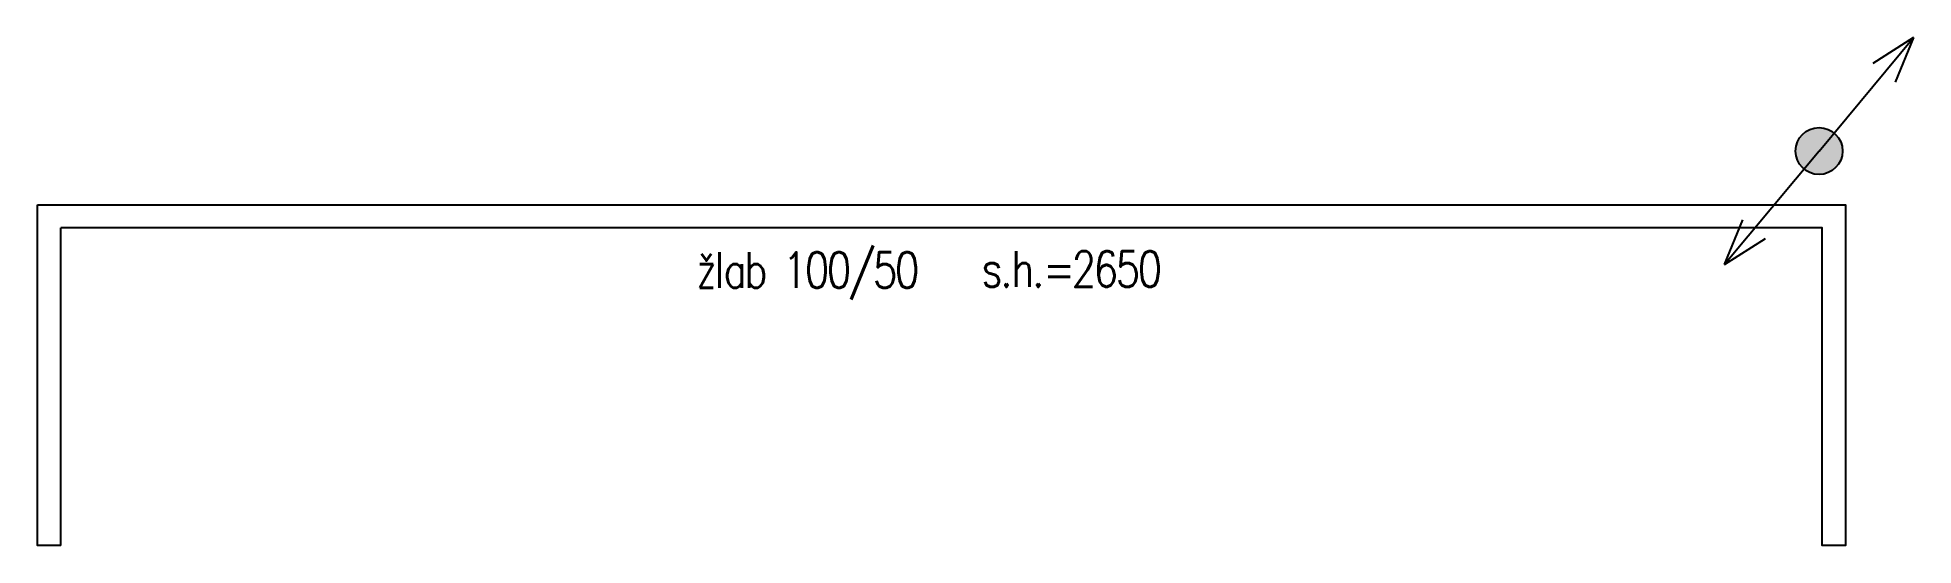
# Model space of a CAD drawing. Header units: millimetres. Extents: x 81383 to 89461, y 127706 to 129898.
import ezdxf

# ---------------------------------------------------------------- set-up
doc = ezdxf.new("R2010")
doc.units = ezdxf.units.MM
doc.layers.add('0_el_trasy', color=1, linetype='Continuous')
doc.styles.add('TABULKY', font='simplex.shx', dxfattribs={"width": 0.8})

msp = doc.modelspace()

# ---------------------------------------------------------------- hatches: boundary and pattern name
at = {"layer": '0_el_trasy'}
h = msp.add_hatch(color=256, dxfattribs=at)
edge = h.paths.add_edge_path()
edge.add_arc((89054.5, 129407.7), 101.1, 0, 360)

# ---------------------------------------------------------------- linework, layer by layer
for p, q in [((89054.5, 129407.7), (89461.1, 129897.5)), ((89461.1, 129897.5), (89285.5, 129784.7)), ((89461.1, 129897.5), (89382.5, 129704.1)), ((89054.5, 129407.7), (88647.9, 128917.8)), ((88647.9, 128917.8), (88726.5, 129111.3)), ((88647.9, 128917.8), (88823.5, 129030.7))]:
    msp.add_line(p, q, dxfattribs=at)
for points in [[(81383.2, 129176.4), (89167.7, 129176.4), (89167.7, 127706.4), (89067.7, 127706.4), (89067.7, 129076.4), (81483.2, 129076.4)], [(81383.2, 129076.4), (81383.2, 129076.4), (81383.2, 129176.4)], [(81483.2, 127706.4), (81383.2, 127706.4), (81383.2, 129076.4)], [(81483.2, 127706.4), (81483.2, 129076.4)]]:
    msp.add_lwpolyline(points, dxfattribs=at)
msp.add_circle((89054.5, 129407.7), 101.1, dxfattribs=at)

# ---------------------------------------------------------------- texts
at = {"layer": '0_el_trasy', "char_height": 153.367, "width": 3621.022, "attachment_point": 8, "style": 'TABULKY'}
for s, insert in [('{\\T0.9;žlab 1\\Fsimplex|c238;00\\Fsimplex|c0;/50}', (84694.3, 128767)), ('{\\Fsimplex|c238;\\T0.9;s.h.=2650}', (85832, 128822))]:
    msp.add_mtext(s, dxfattribs=dict(at, insert=insert))

doc.saveas('drawing.dxf')
